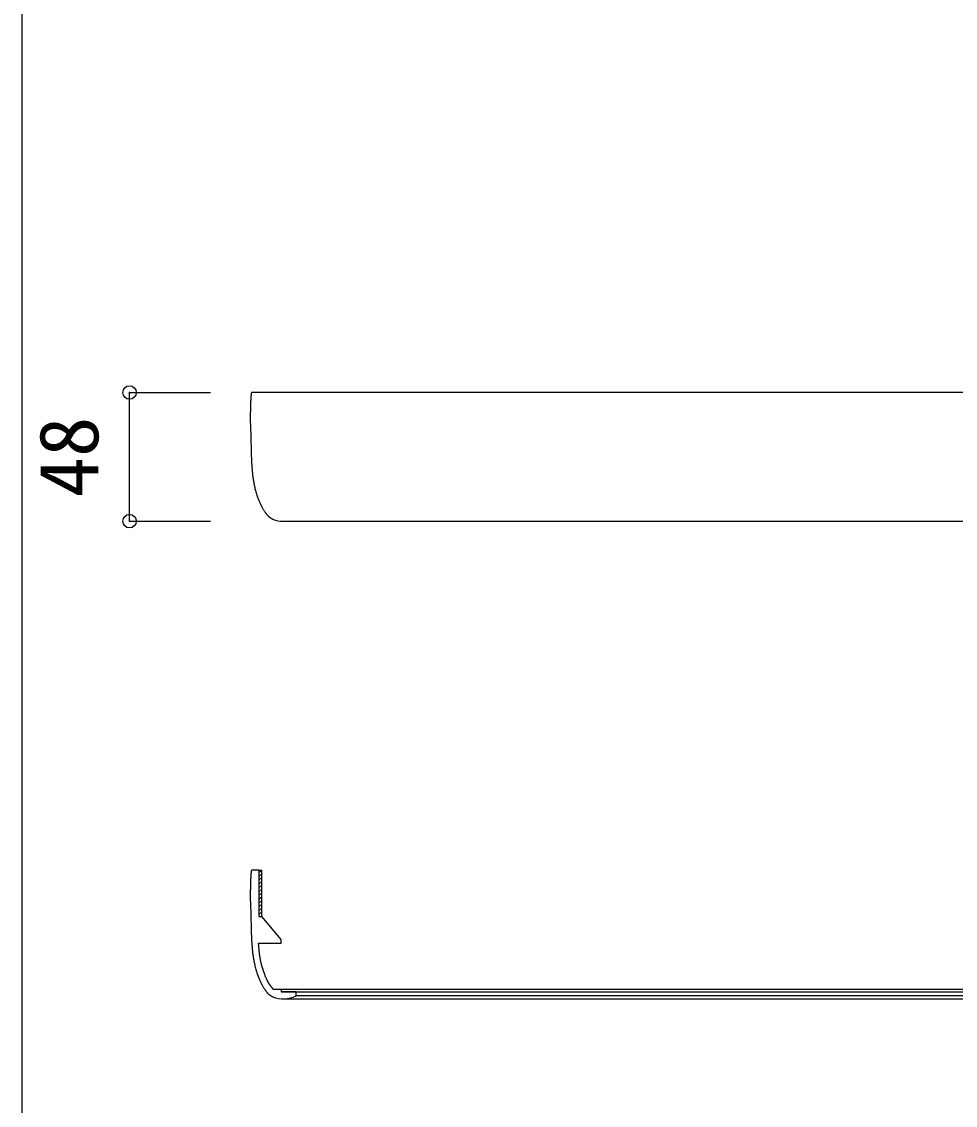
# Model space of a CAD drawing. Units: millimetres, scale not verified. Extents: x -1420 to 1420, y -994 to 994.
# Drawn here: x -1420 to -1073.8, y -152.2 to 249.8 of the extents above; entities that cross this region are included whole.
import ezdxf
from ezdxf.enums import TextEntityAlignment as Align

# ---------------------------------------------------------------- set-up
doc = ezdxf.new("R2010")
doc.units = ezdxf.units.MM
doc.header["$LTSCALE"] = 10
doc.header["$PDMODE"] = 32
doc.header["$PDSIZE"] = 5
for name, color, linetype in [('0-0_0', 7, 'Continuous'), ('1-0', 7, 'Continuous'), ('1-F', 7, 'Continuous')]:
    doc.layers.add(name, color=color, linetype=linetype)
doc.styles.add('ＭＳ ゴシック', font='')
doc.styles.get('ＭＳ ゴシック').set_extended_font_data('MS Gothic')

msp = doc.modelspace()

# ---------------------------------------------------------------- linework, layer by layer
at = {"layer": '0-0_0'}
msp.add_lwpolyline([(-1420, -994), (1420, -994), (1420, 994), (-1420, 994)], close=True, dxfattribs=at)
at = {"layer": '1-0'}
for p, q in [((-1335.11, 108.73), (-1335.12, 108.52)), ((-1335.1, 108.94), (-1335.11, 108.73)), ((-1335.09, 109.14), (-1335.1, 108.94)), ((-1335.08, 109.32), (-1335.09, 109.14)), ((-1335.07, 109.67), (-1335.08, 109.5)), ((-1335.08, 109.5), (-1335.08, 109.32)), ((-1335.06, 109.82), (-1335.07, 109.67)), ((-1335.05, 109.98), (-1335.06, 109.82)), ((-1335.04, 110.12), (-1335.05, 109.98)), ((-1335.03, 110.27), (-1335.04, 110.12)), ((-1335.02, 110.4), (-1335.03, 110.27)), ((-1335.01, 110.53), (-1335.02, 110.4)), ((-1335, 110.65), (-1335.01, 110.53)), ((-1334.99, 110.77), (-1335, 110.65)), ((-1334.98, 110.88), (-1334.99, 110.77)), ((-1334.97, 110.98), (-1334.98, 110.88)), ((-1334.96, 111.16), (-1334.97, 111.07)), ((-1334.97, 111.07), (-1334.97, 110.98)), ((-1334.95, 111.24), (-1334.96, 111.16)), ((-1334.94, 111.31), (-1334.95, 111.24)), ((-1334.93, 111.43), (-1334.94, 111.37)), ((-1334.94, 111.37), (-1334.94, 111.31)), ((-1334.92, 111.48), (-1334.93, 111.43)), ((-1334.91, 111.57), (-1334.92, 111.53)), ((-1334.92, 111.53), (-1334.92, 111.48)), ((-1334.9, 111.66), (-1334.91, 111.62)), ((-1334.91, 111.62), (-1334.91, 111.57)), ((-1334.89, 111.7), (-1334.9, 111.66)), ((-1334.88, 111.78), (-1334.89, 111.74)), ((-1334.89, 111.74), (-1334.89, 111.7)), ((-1334.88, 111.81), (-1334.88, 111.78)), ((-1334.86, 111.88), (-1334.87, 111.85)), ((-1334.85, 111.95), (-1334.86, 111.92)), ((-1334.86, 111.92), (-1334.86, 111.88)), ((-1334.84, 111.98), (-1334.85, 111.95)), ((-1334.83, 112.01), (-1334.84, 111.98)), ((-1334.82, 112.04), (-1334.83, 112.01)), ((-1334.81, 112.07), (-1334.82, 112.04)), ((-1334.8, 112.13), (-1334.81, 112.1)), ((-1334.81, 112.1), (-1334.81, 112.07)), ((-1334.79, 112.15), (-1334.8, 112.13)), ((-1334.78, 112.17), (-1334.79, 112.15)), ((-1334.77, 112.2), (-1334.78, 112.17)), ((-1334.76, 112.24), (-1334.77, 112.22)), ((-1334.77, 112.22), (-1334.77, 112.2)), ((-1334.76, 112.24), (-1334.76, 112.24)), ((-800.53, 112.24), (-1333.6, 112.24)), ((-1335.21, 104.79), (-1335.22, 104.39)), ((-1335.2, 105.19), (-1335.21, 104.79)), ((-1335.19, 105.57), (-1335.2, 105.19)), ((-1335.18, 105.94), (-1335.19, 105.57)), ((-1335.17, 106.63), (-1335.18, 106.3)), ((-1335.18, 106.3), (-1335.18, 105.94)), ((-1335.16, 106.95), (-1335.17, 106.63)), ((-1335.15, 107.25), (-1335.16, 106.95)), ((-1335.14, 107.8), (-1335.15, 107.54)), ((-1335.15, 107.54), (-1335.15, 107.25)), ((-1335.13, 108.05), (-1335.14, 107.8)), ((-1335.12, 108.29), (-1335.13, 108.05)), ((-1335.12, 108.52), (-1335.12, 108.29)), ((-1335.24, 102.7), (-1335.25, 102.25)), ((-1335.25, 102.25), (-1335.25, 102.24)), ((-1335.25, 102.24), (-1335.04, 96.24)), ((-1335.23, 103.56), (-1335.24, 103.13)), ((-1335.24, 103.13), (-1335.24, 102.7)), ((-1335.22, 103.98), (-1335.23, 103.56)), ((-1335.22, 104.39), (-1335.22, 103.98)), ((-1335.04, 96.24), (-1335.04, 96.21)), ((-1335.04, 96.21), (-1335.02, 95.45)), ((-1335.02, 95.45), (-1335, 94.7)), ((-1335, 94.7), (-1334.99, 93.97)), ((-1334.99, 93.97), (-1334.97, 93.27)), ((-1334.97, 93.27), (-1334.95, 92.59)), ((-1334.95, 92.59), (-1334.94, 91.93)), ((-1334.94, 91.93), (-1334.92, 91.3)), ((-1334.92, 91.3), (-1334.91, 90.68)), ((-1334.91, 90.68), (-1334.89, 90.1)), ((-1334.89, 90.1), (-1334.88, 89.53)), ((-1334.88, 89.53), (-1334.86, 88.99)), ((-1334.86, 88.99), (-1334.84, 88.48)), ((-1334.84, 88.48), (-1334.82, 87.99)), ((-1334.82, 87.99), (-1334.8, 87.53)), ((-1334.8, 87.53), (-1334.78, 87.1)), ((-1334.78, 87.1), (-1334.76, 86.68)), ((-1334.76, 86.68), (-1334.74, 86.29)), ((-1334.74, 86.29), (-1334.72, 85.91)), ((-1334.72, 85.91), (-1334.7, 85.55)), ((-1334.7, 85.55), (-1334.68, 85.19)), ((-1334.68, 85.19), (-1334.66, 84.85)), ((-1334.66, 84.85), (-1334.63, 84.53)), ((-1334.63, 84.53), (-1334.61, 84.21)), ((-1334.61, 84.21), (-1334.58, 83.91)), ((-1334.58, 83.91), (-1334.56, 83.62)), ((-1334.56, 83.62), (-1334.53, 83.32)), ((-1334.53, 83.32), (-1334.51, 83.01)), ((-1334.51, 83.01), (-1334.48, 82.7)), ((-1334.48, 82.7), (-1334.45, 82.39)), ((-1334.45, 82.39), (-1334.41, 82.07)), ((-1334.41, 82.07), (-1334.38, 81.75)), ((-1334.38, 81.75), (-1334.35, 81.43)), ((-1334.35, 81.43), (-1334.31, 81.1)), ((-1334.31, 81.1), (-1334.26, 80.75)), ((-1334.26, 80.75), (-1334.21, 80.39)), ((-1334.21, 80.39), (-1334.16, 80.02)), ((-1334.16, 80.02), (-1334.09, 79.63)), ((-1334.09, 79.63), (-1334.03, 79.24)), ((-1334.03, 79.24), (-1333.95, 78.82)), ((-1333.95, 78.82), (-1333.87, 78.4)), ((-1333.87, 78.4), (-1333.78, 77.97)), ((-1333.78, 77.97), (-1333.69, 77.54)), ((-1333.69, 77.54), (-1333.59, 77.12)), ((-1333.59, 77.12), (-1333.49, 76.69)), ((-1333.49, 76.69), (-1333.38, 76.27)), ((-1333.38, 76.27), (-1333.27, 75.85)), ((-1333.27, 75.85), (-1333.15, 75.43)), ((-1333.15, 75.43), (-1333.03, 75.01)), ((-1333.03, 75.01), (-1332.9, 74.6)), ((-1332.9, 74.6), (-1332.78, 74.21)), ((-1332.78, 74.21), (-1332.66, 73.83)), ((-1332.66, 73.83), (-1332.53, 73.48)), ((-1332.53, 73.48), (-1332.41, 73.14)), ((-1332.41, 73.14), (-1332.3, 72.83)), ((-1332.3, 72.83), (-1332.18, 72.53)), ((-1332.18, 72.53), (-1332.06, 72.25)), ((-1332.06, 72.25), (-1331.95, 71.99)), ((-1331.95, 71.99), (-1331.84, 71.73)), ((-1331.84, 71.73), (-1331.74, 71.49)), ((-1331.74, 71.49), (-1331.63, 71.26)), ((-1331.63, 71.26), (-1331.54, 71.05)), ((-1331.54, 71.05), (-1331.44, 70.84)), ((-1331.44, 70.84), (-1331.35, 70.64)), ((-1331.35, 70.64), (-1331.27, 70.46)), ((-1331.27, 70.46), (-1331.18, 70.28)), ((-1331.18, 70.28), (-1331.09, 70.1)), ((-1331.09, 70.1), (-1331, 69.92)), ((-1331, 69.92), (-1330.9, 69.73)), ((-1330.9, 69.73), (-1330.79, 69.53)), ((-1330.79, 69.53), (-1330.68, 69.33)), ((-1330.68, 69.33), (-1330.57, 69.13)), ((-1330.57, 69.13), (-1330.45, 68.93)), ((-1330.45, 68.93), (-1330.33, 68.73)), ((-1330.33, 68.73), (-1330.21, 68.54)), ((-1330.21, 68.54), (-1330.1, 68.35)), ((-1330.1, 68.35), (-1329.98, 68.18)), ((-1329.98, 68.18), (-1329.88, 68.02)), ((-1329.88, 68.02), (-1329.77, 67.86)), ((-1329.77, 67.86), (-1329.67, 67.71)), ((-1329.67, 67.71), (-1329.57, 67.58)), ((-1329.57, 67.58), (-1329.47, 67.45)), ((-1329.47, 67.45), (-1329.38, 67.33)), ((-1329.38, 67.33), (-1329.29, 67.21)), ((-1329.29, 67.21), (-1329.2, 67.1)), ((-1329.2, 67.1), (-1329.12, 67)), ((-1329.12, 67), (-1329.03, 66.9)), ((-1329.03, 66.9), (-1328.96, 66.81)), ((-1328.96, 66.81), (-1328.88, 66.72)), ((-1328.88, 66.72), (-1328.81, 66.64)), ((-1328.81, 66.64), (-1328.73, 66.56)), ((-1328.73, 66.56), (-1328.65, 66.48)), ((-1328.65, 66.48), (-1328.57, 66.4)), ((-1328.57, 66.4), (-1328.49, 66.32)), ((-1328.49, 66.32), (-1328.4, 66.25)), ((-1328.4, 66.25), (-1328.31, 66.18)), ((-1328.31, 66.18), (-1328.22, 66.11)), ((-1328.22, 66.11), (-1328.13, 66.04)), ((-1328.13, 66.04), (-1328.04, 65.97)), ((-1328.04, 65.97), (-1327.96, 65.91)), ((-1327.96, 65.91), (-1327.87, 65.85)), ((-1327.87, 65.85), (-1327.79, 65.79)), ((-1327.79, 65.79), (-1327.7, 65.74)), ((-1327.7, 65.74), (-1327.62, 65.68)), ((-1327.62, 65.68), (-1327.54, 65.63)), ((-1327.54, 65.63), (-1327.46, 65.58)), ((-1327.46, 65.58), (-1327.38, 65.53)), ((-1327.38, 65.53), (-1327.3, 65.48)), ((-1327.3, 65.48), (-1327.22, 65.44)), ((-1327.22, 65.44), (-1327.14, 65.39)), ((-1327.14, 65.39), (-1327.06, 65.34)), ((-1327.06, 65.34), (-1326.98, 65.29)), ((-1326.98, 65.29), (-1326.9, 65.24)), ((-1326.9, 65.24), (-1326.89, 65.24)), ((-1322.98, 64.5), (-807.02, 64.5)), ((-1335.1, -68.25), (-1335.11, -68.45)), ((-1335.09, -68.05), (-1335.1, -68.25)), ((-1335.08, -67.86), (-1335.09, -68.05)), ((-1335.07, -67.52), (-1335.08, -67.69)), ((-1335.08, -67.69), (-1335.08, -67.86)), ((-1335.06, -67.36), (-1335.07, -67.52)), ((-1335.05, -67.21), (-1335.06, -67.36)), ((-1335.04, -67.06), (-1335.05, -67.21)), ((-1335.03, -66.92), (-1335.04, -67.06)), ((-1335.02, -66.78), (-1335.03, -66.92)), ((-1335.01, -66.66), (-1335.02, -66.78)), ((-1335, -66.53), (-1335.01, -66.66)), ((-1334.99, -66.42), (-1335, -66.53)), ((-1334.98, -66.31), (-1334.99, -66.42)), ((-1334.97, -66.2), (-1334.98, -66.31)), ((-1334.96, -66.02), (-1334.97, -66.11)), ((-1334.97, -66.11), (-1334.97, -66.2)), ((-1334.95, -65.94), (-1334.96, -66.02)), ((-1334.94, -65.87), (-1334.95, -65.94)), ((-1334.93, -65.76), (-1334.94, -65.81)), ((-1334.94, -65.81), (-1334.94, -65.87)), ((-1334.92, -65.71), (-1334.93, -65.76)), ((-1334.91, -65.61), (-1334.92, -65.66)), ((-1334.92, -65.66), (-1334.92, -65.71)), ((-1334.9, -65.52), (-1334.91, -65.57)), ((-1334.91, -65.57), (-1334.91, -65.61)), ((-1334.89, -65.48), (-1334.9, -65.52)), ((-1334.88, -65.41), (-1334.89, -65.44)), ((-1334.89, -65.44), (-1334.89, -65.48)), ((-1334.87, -65.34), (-1334.88, -65.37)), ((-1334.88, -65.37), (-1334.88, -65.41)), ((-1334.86, -65.3), (-1334.87, -65.34)), ((-1334.85, -65.24), (-1334.86, -65.27)), ((-1334.86, -65.27), (-1334.86, -65.3)), ((-1334.84, -65.2), (-1334.85, -65.24)), ((-1334.83, -65.17), (-1334.84, -65.2)), ((-1334.82, -65.14), (-1334.83, -65.17)), ((-1334.81, -65.11), (-1334.82, -65.14)), ((-1334.8, -65.06), (-1334.81, -65.09)), ((-1334.81, -65.09), (-1334.81, -65.11)), ((-1334.79, -65.03), (-1334.8, -65.06)), ((-1334.78, -65.01), (-1334.79, -65.03)), ((-1334.77, -64.99), (-1334.78, -65.01)), ((-1334.76, -64.95), (-1334.77, -64.97)), ((-1334.77, -64.97), (-1334.77, -64.99)), ((-1334.76, -64.95), (-1334.76, -64.95)), ((-1332, -64.95), (-1334.76, -64.95)), ((-1332, -64.95), (-1331, -64.95)), ((-1332, -64.95), (-1332, -82.08)), ((-1332, -65.87), (-1331.08, -64.95)), ((-1332, -67.28), (-1331, -66.28)), ((-1332, -68.7), (-1331, -67.7)), ((-1335.2, -72), (-1335.21, -72.39)), ((-1335.19, -71.61), (-1335.2, -72)), ((-1335.18, -71.24), (-1335.19, -71.61)), ((-1335.17, -70.55), (-1335.18, -70.89)), ((-1335.18, -70.89), (-1335.18, -71.24)), ((-1335.16, -70.23), (-1335.17, -70.55)), ((-1335.15, -69.93), (-1335.16, -70.23)), ((-1335.14, -69.38), (-1335.15, -69.65)), ((-1335.15, -69.65), (-1335.15, -69.93)), ((-1335.13, -69.13), (-1335.14, -69.38)), ((-1335.12, -68.89), (-1335.13, -69.13)), ((-1335.11, -68.45), (-1335.12, -68.67)), ((-1335.12, -68.67), (-1335.12, -68.89)), ((-1332, -70.11), (-1331, -69.11)), ((-1332, -71.53), (-1331, -70.53)), ((-1332, -72.94), (-1331, -71.94)), ((-1335.24, -74.49), (-1335.25, -74.93)), ((-1335.25, -74.93), (-1335.25, -74.95)), ((-1335.25, -74.95), (-1335.04, -80.95)), ((-1335.23, -73.62), (-1335.24, -74.05)), ((-1335.24, -74.05), (-1335.24, -74.49)), ((-1335.22, -73.2), (-1335.23, -73.62)), ((-1335.21, -72.39), (-1335.22, -72.79)), ((-1335.22, -72.79), (-1335.22, -73.2)), ((-1332, -74.35), (-1331, -73.35)), ((-1332, -75.77), (-1331, -74.77)), ((-1332, -77.18), (-1331, -76.18)), ((-1332, -78.6), (-1331, -77.6)), ((-1332, -80.01), (-1331, -79.01)), ((-1335.04, -80.95), (-1335.04, -80.97)), ((-1335.04, -80.97), (-1335.02, -81.74)), ((-1335.02, -81.74), (-1335, -82.49)), ((-1335, -82.49), (-1334.99, -83.21)), ((-1334.99, -83.21), (-1334.97, -83.91)), ((-1334.97, -83.91), (-1334.95, -84.59)), ((-1332, -81.42), (-1331, -80.42)), ((-1331.24, -82.08), (-1331, -81.84)), ((-1323.75, -90.72), (-1331, -82.08)), ((-1334.95, -84.59), (-1334.94, -85.25)), ((-1334.94, -85.25), (-1334.92, -85.89)), ((-1334.92, -85.89), (-1334.91, -86.5)), ((-1334.91, -86.5), (-1334.89, -87.09)), ((-1334.89, -87.09), (-1334.88, -87.65)), ((-1334.88, -87.65), (-1334.86, -88.19)), ((-1334.86, -88.19), (-1334.84, -88.7)), ((-1334.84, -88.7), (-1334.82, -89.19)), ((-1334.82, -89.19), (-1334.8, -89.65)), ((-1334.8, -89.65), (-1334.78, -90.09)), ((-1334.78, -90.09), (-1334.76, -90.5)), ((-1334.76, -90.5), (-1334.74, -90.89)), ((-1334.74, -90.89), (-1334.72, -91.27)), ((-1334.72, -91.27), (-1334.7, -91.64)), ((-1334.7, -91.64), (-1334.68, -91.99)), ((-1334.68, -91.99), (-1334.66, -92.33)), ((-1334.66, -92.33), (-1334.63, -92.66)), ((-1332.17, -92.07), (-1323.75, -92.07)), ((-1332.16, -92.09), (-1332.17, -92.07)), ((-1332.15, -92.3), (-1332.16, -92.09)), ((-1332.13, -92.5), (-1332.15, -92.3)), ((-1323.75, -92.07), (-1323.75, -90.72)), ((-1334.63, -92.66), (-1334.61, -92.97)), ((-1334.61, -92.97), (-1334.58, -93.27)), ((-1334.58, -93.27), (-1334.56, -93.57)), ((-1334.56, -93.57), (-1334.53, -93.87)), ((-1334.53, -93.87), (-1334.51, -94.17)), ((-1334.51, -94.17), (-1334.48, -94.48)), ((-1334.48, -94.48), (-1334.45, -94.79)), ((-1334.45, -94.79), (-1334.41, -95.11)), ((-1334.41, -95.11), (-1334.38, -95.43)), ((-1334.38, -95.43), (-1334.35, -95.76)), ((-1334.35, -95.76), (-1334.31, -96.09)), ((-1334.31, -96.09), (-1334.26, -96.44)), ((-1334.26, -96.44), (-1334.21, -96.79)), ((-1332.11, -92.7), (-1332.13, -92.5)), ((-1332.1, -92.9), (-1332.11, -92.7)), ((-1332.08, -93.1), (-1332.1, -92.9)), ((-1332.06, -93.31), (-1332.08, -93.1)), ((-1332.05, -93.51), (-1332.06, -93.31)), ((-1332.03, -93.71), (-1332.05, -93.51)), ((-1332.01, -93.91), (-1332.03, -93.71)), ((-1331.99, -94.12), (-1332.01, -93.91)), ((-1331.97, -94.32), (-1331.99, -94.12)), ((-1331.95, -94.52), (-1331.97, -94.32)), ((-1331.93, -94.73), (-1331.95, -94.52)), ((-1331.91, -94.94), (-1331.93, -94.73)), ((-1331.89, -95.14), (-1331.91, -94.94)), ((-1331.86, -95.35), (-1331.89, -95.14)), ((-1331.84, -95.56), (-1331.86, -95.35)), ((-1331.81, -95.78), (-1331.84, -95.56)), ((-1331.79, -96.01), (-1331.81, -95.78)), ((-1331.75, -96.24), (-1331.79, -96.01)), ((-1331.72, -96.48), (-1331.75, -96.24)), ((-1334.21, -96.79), (-1334.16, -97.17)), ((-1334.16, -97.17), (-1334.09, -97.55)), ((-1334.09, -97.55), (-1334.03, -97.95)), ((-1334.03, -97.95), (-1333.95, -98.36)), ((-1333.95, -98.36), (-1333.87, -98.78)), ((-1333.87, -98.78), (-1333.78, -99.21)), ((-1333.78, -99.21), (-1333.69, -99.64)), ((-1333.69, -99.64), (-1333.59, -100.07)), ((-1333.59, -100.07), (-1333.49, -100.49)), ((-1333.49, -100.49), (-1333.38, -100.92)), ((-1331.69, -96.73), (-1331.72, -96.48)), ((-1331.65, -96.98), (-1331.69, -96.73)), ((-1331.61, -97.24), (-1331.65, -96.98)), ((-1331.57, -97.52), (-1331.61, -97.24)), ((-1331.52, -97.8), (-1331.57, -97.52)), ((-1331.46, -98.09), (-1331.52, -97.8)), ((-1331.4, -98.4), (-1331.46, -98.09)), ((-1331.34, -98.72), (-1331.4, -98.4)), ((-1331.26, -99.05), (-1331.34, -98.72)), ((-1331.19, -99.39), (-1331.26, -99.05)), ((-1331.1, -99.74), (-1331.19, -99.39)), ((-1331.02, -100.1), (-1331.1, -99.74)), ((-1330.92, -100.46), (-1331.02, -100.1)), ((-1330.82, -100.82), (-1330.92, -100.46)), ((-1333.38, -100.92), (-1333.27, -101.34)), ((-1333.27, -101.34), (-1333.15, -101.76)), ((-1333.15, -101.76), (-1333.03, -102.18)), ((-1333.03, -102.18), (-1332.9, -102.59)), ((-1332.9, -102.59), (-1332.78, -102.98)), ((-1332.78, -102.98), (-1332.66, -103.35)), ((-1332.66, -103.35), (-1332.53, -103.7)), ((-1332.53, -103.7), (-1332.41, -104.04)), ((-1332.41, -104.04), (-1332.3, -104.36)), ((-1332.3, -104.36), (-1332.18, -104.65)), ((-1330.72, -101.18), (-1330.82, -100.82)), ((-1330.61, -101.54), (-1330.72, -101.18)), ((-1330.5, -101.9), (-1330.61, -101.54)), ((-1330.38, -102.26), (-1330.5, -101.9)), ((-1330.25, -102.62), (-1330.38, -102.26)), ((-1330.12, -102.97), (-1330.25, -102.62)), ((-1330, -103.31), (-1330.12, -102.97)), ((-1329.88, -103.62), (-1330, -103.31)), ((-1329.77, -103.92), (-1329.88, -103.62)), ((-1329.66, -104.2), (-1329.77, -103.92)), ((-1329.55, -104.46), (-1329.66, -104.2)), ((-1329.45, -104.7), (-1329.55, -104.46)), ((-1332.18, -104.65), (-1332.06, -104.93)), ((-1332.06, -104.93), (-1331.95, -105.2)), ((-1331.95, -105.2), (-1331.84, -105.45)), ((-1331.84, -105.45), (-1331.74, -105.69)), ((-1331.74, -105.69), (-1331.63, -105.92)), ((-1331.63, -105.92), (-1331.54, -106.14)), ((-1331.54, -106.14), (-1331.44, -106.35)), ((-1331.44, -106.35), (-1331.35, -106.54)), ((-1331.35, -106.54), (-1331.27, -106.72)), ((-1331.27, -106.72), (-1331.18, -106.9)), ((-1331.18, -106.9), (-1331.09, -107.08)), ((-1331.09, -107.08), (-1331, -107.27)), ((-1331, -107.27), (-1330.9, -107.46)), ((-1330.9, -107.46), (-1330.79, -107.65)), ((-1330.79, -107.65), (-1330.68, -107.85)), ((-1330.68, -107.85), (-1330.57, -108.05)), ((-1330.57, -108.05), (-1330.45, -108.25)), ((-1330.45, -108.25), (-1330.33, -108.46)), ((-1330.33, -108.46), (-1330.21, -108.65)), ((-1329.35, -104.92), (-1329.45, -104.7)), ((-1329.26, -105.13), (-1329.35, -104.92)), ((-1329.17, -105.32), (-1329.26, -105.13)), ((-1329.08, -105.5), (-1329.17, -105.32)), ((-1329.01, -105.67), (-1329.08, -105.5)), ((-1328.93, -105.82), (-1329.01, -105.67)), ((-1328.87, -105.96), (-1328.93, -105.82)), ((-1328.81, -106.08), (-1328.87, -105.96)), ((-1328.75, -106.19), (-1328.81, -106.08)), ((-1328.7, -106.29), (-1328.75, -106.19)), ((-1328.64, -106.39), (-1328.7, -106.29)), ((-1328.59, -106.49), (-1328.64, -106.39)), ((-1328.54, -106.58), (-1328.59, -106.49)), ((-1328.49, -106.68), (-1328.54, -106.58)), ((-1328.43, -106.77), (-1328.49, -106.68)), ((-1328.38, -106.86), (-1328.43, -106.77)), ((-1328.33, -106.94), (-1328.38, -106.86)), ((-1328.28, -107.03), (-1328.33, -106.94)), ((-1328.23, -107.11), (-1328.28, -107.03)), ((-1328.17, -107.19), (-1328.23, -107.11)), ((-1328.12, -107.27), (-1328.17, -107.19)), ((-1328.07, -107.35), (-1328.12, -107.27)), ((-1328.02, -107.43), (-1328.07, -107.35)), ((-1327.97, -107.5), (-1328.02, -107.43)), ((-1327.91, -107.58), (-1327.97, -107.5)), ((-1327.86, -107.65), (-1327.91, -107.58)), ((-1327.8, -107.73), (-1327.86, -107.65)), ((-1327.74, -107.81), (-1327.8, -107.73)), ((-1327.68, -107.89), (-1327.74, -107.81)), ((-1327.62, -107.98), (-1327.68, -107.89)), ((-1327.55, -108.07), (-1327.62, -107.98)), ((-1327.48, -108.16), (-1327.55, -108.07)), ((-1327.41, -108.25), (-1327.48, -108.16)), ((-1327.33, -108.34), (-1327.41, -108.25)), ((-1327.25, -108.44), (-1327.33, -108.34)), ((-1327.17, -108.54), (-1327.25, -108.44)), ((-1330.21, -108.65), (-1330.1, -108.83)), ((-1330.1, -108.83), (-1329.98, -109.01)), ((-1329.98, -109.01), (-1329.88, -109.17)), ((-1329.88, -109.17), (-1329.77, -109.32)), ((-1329.77, -109.32), (-1329.67, -109.47)), ((-1329.67, -109.47), (-1329.57, -109.61)), ((-1329.57, -109.61), (-1329.47, -109.73)), ((-1329.47, -109.73), (-1329.38, -109.86)), ((-1329.38, -109.86), (-1329.29, -109.97)), ((-1329.29, -109.97), (-1329.2, -110.08)), ((-1329.2, -110.08), (-1329.12, -110.19)), ((-1329.12, -110.19), (-1329.03, -110.29)), ((-1329.03, -110.29), (-1328.96, -110.38)), ((-1328.96, -110.38), (-1328.88, -110.47)), ((-1328.88, -110.47), (-1328.81, -110.55)), ((-1328.81, -110.55), (-1328.73, -110.63)), ((-1328.73, -110.63), (-1328.65, -110.71)), ((-1328.65, -110.71), (-1328.57, -110.78)), ((-1328.57, -110.78), (-1328.49, -110.86)), ((-1328.49, -110.86), (-1328.4, -110.93)), ((-1328.4, -110.93), (-1328.31, -111.01)), ((-1328.31, -111.01), (-1328.22, -111.08)), ((-1328.22, -111.08), (-1328.13, -111.15)), ((-1328.13, -111.15), (-1328.04, -111.21)), ((-1328.04, -111.21), (-1327.96, -111.27)), ((-1327.96, -111.27), (-1327.87, -111.34)), ((-1327.87, -111.34), (-1327.79, -111.39)), ((-1327.79, -111.39), (-1327.7, -111.45)), ((-1327.7, -111.45), (-1327.62, -111.5)), ((-1327.62, -111.5), (-1327.54, -111.55)), ((-1327.54, -111.55), (-1327.46, -111.6)), ((-1327.46, -111.6), (-1327.38, -111.65)), ((-1327.38, -111.65), (-1327.3, -111.7)), ((-1327.3, -111.7), (-1327.22, -111.75)), ((-1327.22, -111.75), (-1327.14, -111.8)), ((-1327.09, -108.64), (-1327.17, -108.54)), ((-1327.14, -111.8), (-1327.06, -111.85)), ((-1326.72, -109.09), (-1327.09, -108.64)), ((-1327.06, -111.85), (-1326.98, -111.89)), ((-1326.91, -108.86), (-1327, -108.75)), ((-1326.98, -111.89), (-1326.9, -111.94)), ((-1326.82, -108.97), (-1326.91, -108.86)), ((-1326.9, -111.94), (-1326.89, -111.95)), ((-1326.73, -109.08), (-1326.82, -108.97)), ((-1326.72, -109.09), (-1326.73, -109.08)), ((-1326.72, -109.09), (-803.28, -109.09)), ((-1323.75, -109.09), (-1323.75, -110.09)), ((-1318.25, -110.09), (-1323.75, -110.09)), ((-1318.25, -111.59), (-1318.25, -110.09)), ((-811.75, -111.59), (-1318.25, -111.59)), ((-1322.98, -112.69), (-807.02, -112.69))]:
    msp.add_line(p, q, dxfattribs=at)
for points in [[(-795.24, 112.24), (-1334.8, 112.24), (-1334.88, 111.81)], [(-1332, -82.08), (-1331, -82.08), (-1331, -64.95)], [(-1323.75, -110.09), (-806.25, -110.09), (-806.25, -109.09)]]:
    msp.add_lwpolyline(points, dxfattribs=at)
for centre, end in [((-1322.98, 75.23), 270), ((-1322.98, -101.95), 296.1526)]:
    msp.add_arc(centre, 10.73, 248.6184, end, dxfattribs=at)
at = {"layer": '1-F'}
for p, q in [((-1380, 64.5), (-1380, 112.24)), ((-1380, 112.24), (-1350, 112.24)), ((-1380, 64.5), (-1350, 64.5))]:
    msp.add_line(p, q, dxfattribs=at)
for p in [(-1380, 112.24), (-1380, 64.5)]:
    msp.add_point(p, dxfattribs=at)

# ---------------------------------------------------------------- texts
at = {"layer": '1-F', "style": 'ＭＳ ゴシック'}
msp.add_text('48', height=21.99, rotation=90, dxfattribs=at).set_placement((-1385, 73.37), align=Align.BOTTOM_LEFT)

doc.saveas('drawing.dxf')
